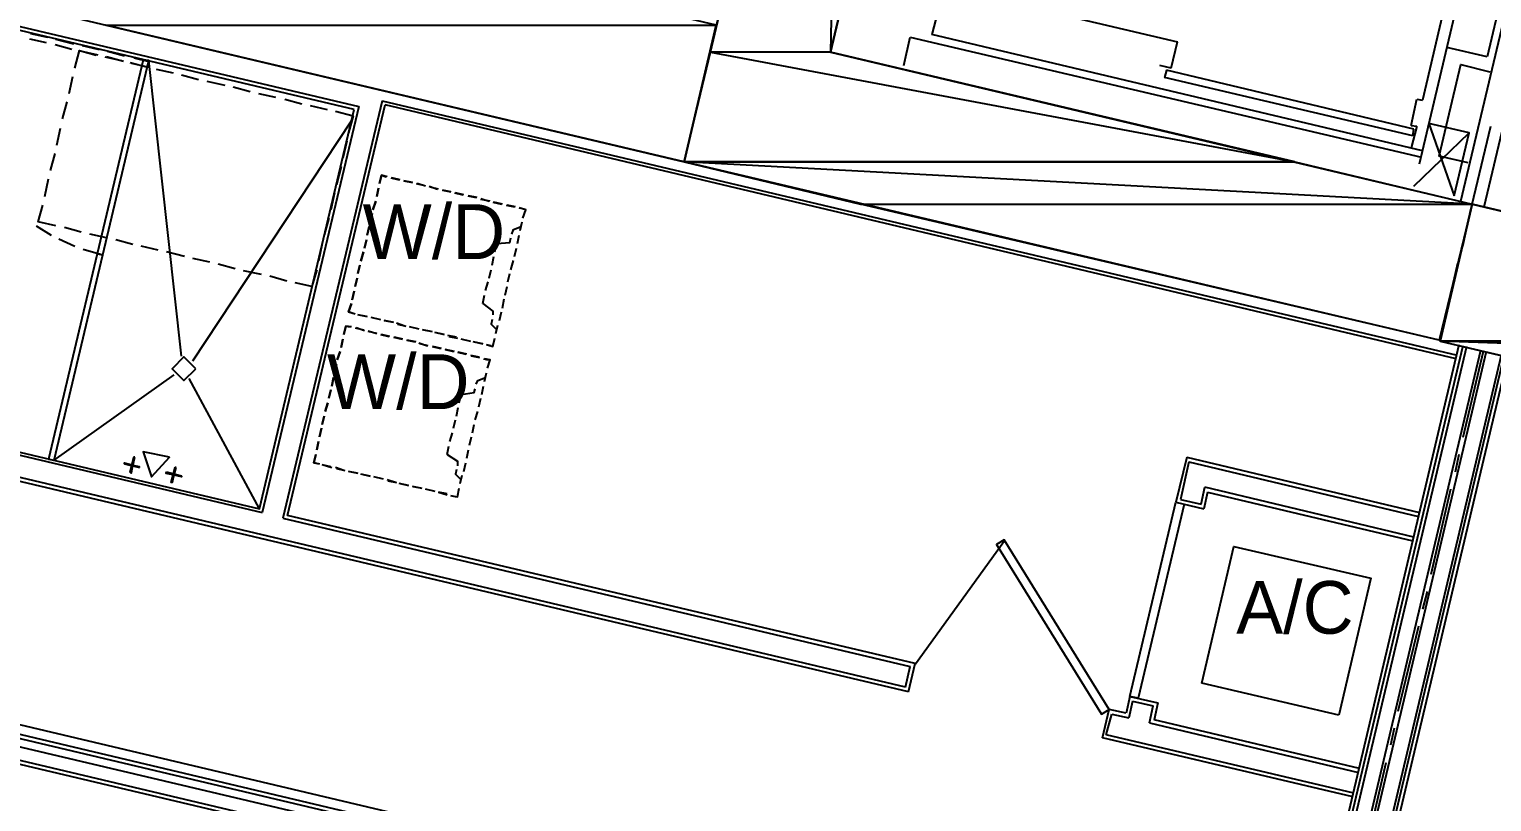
# Model space of a CAD drawing. Header units: feet. Extents: x -84 to 198, y -22 to 181.
# Drawn here: x 46.67 to 67.47, y 44.84 to 55.82 of the extents above; entities that cross this region are included whole.
import ezdxf
from ezdxf.enums import TextEntityAlignment as Align

# ---------------------------------------------------------------- set-up
doc = ezdxf.new("R2010")
doc.units = ezdxf.units.FT
for name, color, linetype in [('A-AREA-COMUN', 252, 'CONTINUOUS'), ('A-AREA-UNIDAD', 30, 'CONTINUOUS'), ('A-LINEA', 7, 'CONTINUOUS'), ('A-LINEA-FINA', 9, 'CONTINUOUS'), ('A-MURO-CONCRETO', 8, 'CONTINUOUS'), ('A-TEXTO-PDF', 3, 'CONTINUOUS')]:
    doc.layers.add(name, color=color, linetype=linetype)

msp = doc.modelspace()

# ---------------------------------------------------------------- linework, layer by layer
at = {"layer": 'A-AREA-COMUN'}
msp.add_lwpolyline([(34.432, 48.8), (54.048, 44.16), (54.112, 43.0044), (52.448, 35.9644), (52.512, 34.2756), (52.768, 33.5289), (53.408, 32.6756), (54.24, 32.1956), (54.912, 34.72), (55.2, 35.2), (56.288, 35.2), (62.4, 33.6356), (64.48, 42.4), (65.472, 42.4356), (65.52, 41.44), (59.728, 16.64)], dxfattribs=at)
at = {"layer": 'A-AREA-UNIDAD'}
msp.add_lwpolyline([(58.752, 17.0844), (61.952, 30.56), (61.92, 31.84), (62.368, 33.4044), (59.76, 34.0444), (59.008, 34.0444), (58.88, 34.24), (56.352, 34.8444), (55.392, 34.9156), (55.44, 33.8844), (55.008, 32.1244), (53.84, 32.1244), (52.88, 32.9244), (52.288, 34.1689), (52.288, 36.6756), (53.92, 43.8756), (33.728, 48.64)], dxfattribs=at)
at = {"layer": 'A-LINEA'}
for p, q in [((67.0267, 53.3778), (68.9467, 61.4978)), ((67.36, 53.2978), (69.28, 61.4178)), ((66.44, 53.9111), (68.1333, 61.0978)), ((68.7333, 61.0578), (67.4, 55.4311)), ((67.8133, 60.4578), (66.48, 54.8178)), ((41.3733, 57.0844), (51.36, 54.7244)), ((51.2933, 54.6844), (41.4133, 57.0178)), ((60, 56.3511), (63, 55.6444)), ((46.6933, 55.7644), (46.9333, 55.7111)), ((66.48, 54.0978), (59.5067, 55.7511)), ((46.92, 55.6311), (46.68, 55.6844)), ((47.28, 55.5378), (47.04, 55.6044)), ((47.0533, 55.6844), (47.3067, 55.6178)), ((47.4267, 55.5911), (47.6667, 55.5378)), ((59.1067, 55.3111), (59.2, 55.7111)), ((59.2, 55.7111), (66.4667, 54.0044)), ((62.9067, 55.2711), (63, 55.6444)), ((67.4, 55.4311), (66.8267, 55.5644)), ((47.6533, 55.4578), (47.4, 55.5111)), ((47.7467, 55.4311), (47.9867, 55.3778)), ((48.0133, 55.3644), (47.7733, 55.4311)), ((47.7867, 55.5111), (48.0267, 55.4444)), ((48.1067, 55.3511), (48.36, 55.2844)), ((48.84, 51.1778), (48.3733, 55.3778)), ((62.9067, 55.2711), (62.7467, 55.3111)), ((47.24, 54.9111), (47.2933, 55.1511)), ((48.48, 55.2578), (48.72, 55.2044)), ((48.84, 55.1778), (49.08, 55.1111)), ((62.84, 55.2444), (62.8133, 55.1378)), ((66.3467, 54.3111), (62.8133, 55.1378)), ((66.36, 54.4044), (62.84, 55.2444)), ((49.2, 55.0844), (49.4533, 55.0311)), ((49.5733, 55.0044), (49.8133, 54.9378)), ((49.9333, 54.9111), (50.1733, 54.8578)), ((47.1467, 54.5511), (47.2133, 54.7911)), ((51.36, 54.7244), (49.9867, 48.9511)), ((51.6933, 54.8044), (50.28, 48.8711)), ((50.3067, 54.8311), (50.5467, 54.7644)), ((50.3467, 48.9111), (51.7333, 54.7511)), ((50.6667, 54.7378), (50.9067, 54.6844)), ((51.6933, 54.8044), (66.9733, 51.1911)), ((66.96, 51.1378), (51.7333, 54.7511)), ((66.32, 54.4578), (66.4, 54.8311)), ((66.4, 54.8311), (66.48, 54.8178)), ((49, 51.1111), (51.2533, 54.5244)), ((47.0667, 54.1778), (47.12, 54.4178)), ((66.32, 54.4578), (66.4, 54.4444)), ((66.4, 54.4444), (66.32, 54.1378)), ((66.3467, 54.3111), (66.36, 54.4044)), ((66.9333, 53.4578), (67.1467, 54.3511)), ((67.16, 53.2178), (67.4533, 54.4444)), ((51.1867, 54.2311), (51.1333, 53.9911)), ((46.9733, 53.8178), (47.04, 54.0578)), ((51.1067, 53.8711), (51.04, 53.6178)), ((46.8933, 53.4444), (46.9467, 53.6978)), ((51.68, 53.7511), (51.6533, 53.6311)), ((51.76, 53.7244), (51.68, 53.7511)), ((51.8133, 53.7111), (51.9333, 53.6844)), ((51.9467, 53.6844), (51.8267, 53.7111)), ((52.12, 53.6444), (52, 53.6711)), ((52, 53.6711), (52.12, 53.6444)), ((51.0133, 53.4978), (50.96, 53.2578)), ((51.64, 53.5644), (51.6133, 53.4444)), ((51.6133, 53.4444), (51.64, 53.5644)), ((52.1733, 53.6311), (52.2933, 53.6044)), ((52.3067, 53.5911), (52.1867, 53.6311)), ((52.36, 53.5911), (52.48, 53.5511)), ((52.4933, 53.5511), (52.3733, 53.5778)), ((52.6667, 53.5111), (52.5467, 53.5378)), ((52.5467, 53.5378), (52.6667, 53.5111)), ((52.72, 53.4978), (52.84, 53.4711)), ((52.8533, 53.4711), (52.7333, 53.4978)), ((52.9067, 53.4578), (53.0267, 53.4311)), ((53.04, 53.4311), (52.92, 53.4578)), ((51.6, 53.3778), (51.56, 53.2578)), ((51.56, 53.2578), (51.6, 53.3778)), ((53.0933, 53.4178), (53.2133, 53.3778)), ((53.2267, 53.3778), (53.0933, 53.4044)), ((53.2667, 53.3644), (53.3867, 53.3378)), ((53.4, 53.3378), (53.28, 53.3644)), ((53.4533, 53.3244), (53.5733, 53.2978)), ((53.5867, 53.2978), (53.4667, 53.3244)), ((53.64, 53.2844), (53.7067, 53.2711)), ((53.6933, 53.1378), (53.7333, 53.2578)), ((59.1333, 46.4711), (31.24, 53.0711)), ((46.7733, 53.0311), (46.9867, 52.8978)), ((50.9333, 53.1378), (50.8667, 52.8978)), ((51.5467, 53.2044), (51.52, 53.0711)), ((51.52, 53.0711), (51.5467, 53.2044)), ((53.6533, 52.9644), (53.68, 53.0844)), ((53.6533, 52.9644), (53.68, 53.0844)), ((59.1733, 46.4044), (31.28, 53.0044)), ((47.0933, 52.8444), (47.32, 52.7378)), ((47.4133, 52.9378), (47.1733, 53.0044)), ((47.7733, 52.8578), (47.5333, 52.9111)), ((48.1467, 52.7644), (47.9067, 52.8311)), ((51.4667, 52.8311), (51.44, 52.7111)), ((51.44, 52.7111), (51.4667, 52.8311)), ((51.5067, 53.0178), (51.48, 52.8978)), ((51.48, 52.8978), (51.5067, 53.0178)), ((53.6133, 52.7778), (53.64, 52.8978)), ((53.6133, 52.7778), (53.64, 52.8978)), ((67.0533, 52.7378), (67.1067, 52.9778)), ((47.64, 52.6311), (46.9467, 49.7111)), ((47.44, 52.6978), (47.72, 52.6178)), ((47.6933, 52.6711), (47.6933, 52.6711)), ((48.5067, 52.6844), (48.2667, 52.7378)), ((48.88, 52.5911), (48.6267, 52.6578)), ((50.84, 52.7778), (50.7867, 52.5244)), ((51.4267, 52.6578), (51.3867, 52.5244)), ((51.3867, 52.5244), (51.4267, 52.6578)), ((53.2933, 52.6578), (53.32, 52.7778)), ((53.5733, 52.5911), (53.6, 52.7111)), ((53.5733, 52.5911), (53.6, 52.7111)), ((49.24, 52.5111), (49, 52.5644)), ((49.6, 52.4178), (49.36, 52.4844)), ((50.76, 52.4044), (50.6933, 52.1644)), ((51.3733, 52.4711), (51.3467, 52.3511)), ((51.3467, 52.3511), (51.3733, 52.4711)), ((53.2133, 52.2844), (53.24, 52.4044)), ((53.2533, 52.4711), (53.28, 52.5911)), ((53.52, 52.4044), (53.56, 52.5378)), ((53.52, 52.4044), (53.56, 52.5378)), ((66.7333, 51.3911), (66.9867, 52.4978)), ((49.9733, 52.3378), (49.72, 52.3911)), ((50.3333, 52.2444), (50.0933, 52.3111)), ((50.6933, 52.1644), (50.4533, 52.2178)), ((51.3333, 52.2844), (51.3067, 52.1644)), ((51.3067, 52.1644), (51.3333, 52.2844)), ((53.16, 52.1111), (53.2, 52.2311)), ((53.48, 52.2311), (53.5067, 52.3511)), ((53.48, 52.2311), (53.5067, 52.3511)), ((51.2933, 52.0978), (51.2667, 51.9778)), ((51.2667, 51.9778), (51.2933, 52.0978)), ((53.12, 51.9244), (53.1467, 52.0444)), ((53.4, 51.8578), (53.4267, 51.9911)), ((53.4, 51.8578), (53.4267, 51.9911)), ((53.44, 52.0444), (53.4667, 52.1644)), ((53.44, 52.0444), (53.4667, 52.1644)), ((53.36, 51.6844), (53.3867, 51.8044)), ((53.36, 51.6844), (53.3867, 51.8044)), ((51.1733, 51.6044), (51.1467, 51.4844)), ((51.2533, 51.5911), (51.1733, 51.6044)), ((51.3067, 51.5778), (51.4267, 51.5511)), ((51.44, 51.5378), (51.32, 51.5778)), ((51.4667, 51.7378), (51.3467, 51.7644)), ((51.36, 51.7644), (51.48, 51.7378)), ((51.6533, 51.6978), (51.5333, 51.7244)), ((51.5467, 51.7244), (51.6667, 51.6978)), ((51.72, 51.6844), (51.8533, 51.6578)), ((51.84, 51.6578), (51.72, 51.6844)), ((52.0133, 51.6044), (51.8933, 51.6444)), ((51.9067, 51.6311), (52.0267, 51.6044)), ((52.2, 51.5644), (52.08, 51.5911)), ((52.0933, 51.5911), (52.2133, 51.5644)), ((53.3067, 51.4978), (53.3333, 51.6178)), ((53.3067, 51.4978), (53.3333, 51.6178)), ((51.1333, 51.4178), (51.1067, 51.2978)), ((51.1067, 51.2978), (51.1333, 51.4178)), ((51.4933, 51.5378), (51.6133, 51.4978)), ((51.6133, 51.4978), (51.4933, 51.5244)), ((51.6667, 51.4844), (51.7867, 51.4578)), ((51.8, 51.4578), (51.68, 51.4844)), ((51.8533, 51.4444), (51.9733, 51.4178)), ((51.9867, 51.4178), (51.8667, 51.4444)), ((52.1733, 51.3778), (52.04, 51.4044)), ((52.04, 51.4044), (52.16, 51.3778)), ((52.2133, 51.3644), (52.3333, 51.3244)), ((52.3867, 51.5244), (52.2667, 51.5511)), ((52.28, 51.5511), (52.4, 51.5244)), ((52.5733, 51.4844), (52.44, 51.5111)), ((52.4533, 51.5111), (52.5733, 51.4844)), ((52.7467, 51.4444), (52.6267, 51.4711)), ((52.64, 51.4578), (52.76, 51.4311)), ((52.9333, 51.3911), (52.8133, 51.4178)), ((52.8267, 51.4178), (52.9467, 51.3911)), ((53.12, 51.3511), (52.9867, 51.3778)), ((53, 51.3778), (53.12, 51.3511)), ((53.2667, 51.3111), (53.2933, 51.4311)), ((40.0133, 51.3111), (49.9867, 48.9511)), ((51.0933, 51.2444), (51.0533, 51.1244)), ((51.0533, 51.1244), (51.0933, 51.2444)), ((52.3467, 51.3244), (52.2267, 51.3511)), ((52.4, 51.3111), (52.52, 51.2844)), ((52.5333, 51.2844), (52.4133, 51.3111)), ((52.72, 51.2444), (52.5867, 51.2711)), ((52.5867, 51.2711), (52.7067, 51.2444)), ((52.76, 51.2311), (52.88, 51.2044)), ((52.8933, 51.2044), (52.7733, 51.2311)), ((52.9467, 51.1911), (53.0667, 51.1644)), ((53.08, 51.1511), (52.96, 51.1778)), ((53.24, 51.3244), (53.1733, 51.3378)), ((67, 51.3378), (58.8667, 16.9244)), ((67.0533, 51.3244), (58.92, 16.9244)), ((67.1067, 51.3111), (58.9733, 16.9244)), ((67.3067, 51.2578), (59.1867, 16.9111)), ((67.3867, 51.2444), (59.2667, 16.9111)), ((67.6, 51.1911), (59.48, 16.8978)), ((67.64, 51.1778), (59.5333, 16.8978)), ((67.6933, 51.1644), (59.5867, 16.8978)), ((67.3467, 51.2444), (67.0533, 50.0178)), ((51.04, 51.0578), (51.0133, 50.9378)), ((51.0133, 50.9378), (51.04, 51.0578)), ((53.1333, 51.1378), (53.2, 51.1244)), ((53.1867, 51.0044), (53.2267, 51.1244)), ((47.0267, 49.6978), (48.7333, 50.9111)), ((49.9467, 49.0044), (48.9467, 50.8578)), ((51, 50.8711), (50.9733, 50.7511)), ((50.9733, 50.7511), (51, 50.8711)), ((53.1067, 50.6311), (53.1333, 50.7511)), ((53.1067, 50.6311), (53.1333, 50.7511)), ((53.1467, 50.8178), (53.1733, 50.9378)), ((53.1467, 50.8178), (53.1733, 50.9378)), ((50.96, 50.6978), (50.9333, 50.5778)), ((50.9333, 50.5778), (50.96, 50.6978)), ((52.7867, 50.5111), (52.8133, 50.6311)), ((53.0667, 50.4578), (53.0933, 50.5778)), ((53.0667, 50.4578), (53.0933, 50.5778)), ((50.8667, 50.3244), (50.84, 50.2044)), ((50.84, 50.2044), (50.8667, 50.3244)), ((50.92, 50.5111), (50.88, 50.3911)), ((50.88, 50.3911), (50.92, 50.5111)), ((52.7467, 50.3244), (52.7733, 50.4444)), ((53.0133, 50.2711), (53.0533, 50.3911)), ((53.0133, 50.2711), (53.0533, 50.3911)), ((50.8267, 50.1511), (50.8, 50.0311)), ((50.8, 50.0311), (50.8267, 50.1511)), ((52.7067, 50.1511), (52.7333, 50.2711)), ((52.9733, 50.0844), (53, 50.2044)), ((52.9733, 50.0844), (53, 50.2044)), ((50.7867, 49.9644), (50.76, 49.8444)), ((50.76, 49.8444), (50.7867, 49.9644)), ((52.6533, 49.9644), (52.6933, 50.0844)), ((52.9333, 49.9111), (52.96, 50.0311)), ((52.9333, 49.9111), (52.96, 50.0311)), ((47, 49.7511), (47, 49.7511)), ((52.6133, 49.7778), (52.64, 49.8978)), ((52.8933, 49.7244), (52.92, 49.8444)), ((52.8933, 49.7244), (52.92, 49.8444)), ((63.1333, 49.7378), (62.9733, 49.0978)), ((63.1333, 49.7378), (66.44, 48.9511)), ((67, 49.7778), (66.9467, 49.5244)), ((50.96, 49.6044), (50.84, 49.6311)), ((50.8533, 49.6311), (50.9733, 49.5911)), ((51.1467, 49.5511), (51.0267, 49.5911)), ((51.04, 49.5778), (51.16, 49.5511)), ((51.3333, 49.5111), (51.2133, 49.5378)), ((51.2267, 49.5378), (51.3467, 49.5111)), ((51.52, 49.4711), (51.3867, 49.4978)), ((51.4, 49.4978), (51.52, 49.4711)), ((52.8533, 49.5378), (52.88, 49.6578)), ((52.8533, 49.5378), (52.88, 49.6578)), ((63.16, 49.6711), (63.04, 49.1378)), ((63.16, 49.6711), (66.4267, 48.8978)), ((51.6933, 49.4311), (51.5733, 49.4578)), ((51.5867, 49.4578), (51.7067, 49.4311)), ((51.88, 49.3778), (51.76, 49.4178)), ((51.7733, 49.4044), (51.8933, 49.3778)), ((52.0667, 49.3378), (51.9333, 49.3644)), ((51.9467, 49.3644), (52.0667, 49.3378)), ((52.24, 49.2978), (52.12, 49.3244)), ((52.1333, 49.3244), (52.2533, 49.2978)), ((52.4267, 49.2578), (52.3067, 49.2844)), ((52.32, 49.2844), (52.44, 49.2578)), ((52.76, 49.1778), (52.7867, 49.2978)), ((52.8, 49.3644), (52.8267, 49.4844)), ((52.8, 49.3644), (52.8267, 49.4844)), ((63.3333, 49.0711), (63.3867, 49.3111)), ((66.36, 48.6044), (63.3867, 49.3111)), ((66.88, 49.2844), (66.6, 48.0711)), ((52.4933, 49.2444), (52.6133, 49.2044)), ((52.6133, 49.2178), (52.4933, 49.2444)), ((52.7333, 49.1778), (52.6667, 49.1911)), ((62.9733, 49.0978), (63.3733, 49.0044)), ((63.04, 49.1378), (63.3333, 49.0711)), ((63.4267, 49.2444), (63.3733, 49.0044)), ((63.4267, 49.2444), (66.3467, 48.5511)), ((50.28, 48.8711), (59.2, 46.7644)), ((59.2667, 46.8044), (50.3467, 48.9111)), ((54.2267, 43.9778), (33.5867, 48.8578)), ((33.6267, 48.7911), (54.16, 43.9378)), ((60.5449, 48.5553), (59.2761, 46.7967)), ((66.5467, 47.8311), (66.48, 47.5778)), ((53.8, 43.7111), (37.9067, 47.4711)), ((53.7333, 43.6711), (37.9467, 47.4044)), ((66.4267, 47.3378), (66.1333, 46.1244)), ((59.1733, 46.4044), (59.2667, 46.8044)), ((59.1333, 46.4711), (59.2, 46.7644)), ((65.2933, 46.0711), (63.3467, 46.5244)), ((62.32, 46.3378), (62.2667, 46.0978)), ((62.36, 46.2711), (62.3067, 46.0311)), ((62.32, 46.3378), (62.72, 46.2444)), ((62.36, 46.2711), (62.6533, 46.2044)), ((62.6, 45.9644), (62.6533, 46.2044)), ((62.72, 46.2444), (62.6667, 46.0044)), ((61.9333, 45.7511), (62.0267, 46.1511)), ((61.9867, 45.7911), (62.0667, 46.0844)), ((62.2667, 46.0978), (62.0267, 46.1511)), ((62.0667, 46.0844), (62.3067, 46.0311)), ((62.6, 45.9644), (65.5733, 45.2578)), ((65.5867, 45.3111), (62.6667, 46.0044)), ((65.4933, 44.9111), (61.9333, 45.7511)), ((65.5067, 44.9644), (61.9867, 45.7911)), ((66.08, 45.8844), (66.0267, 45.6444)), ((65.96, 45.3911), (65.68, 44.1778))]:
    msp.add_line(p, q, dxfattribs=at)
for points in [[(67.1867, 53.3378), (66.72, 51.4044), (55.9867, 53.9378), (58.8267, 65.9378), (69.5733, 63.4044), (69.1067, 61.4578), (59.9867, 63.6178), (58.0667, 55.4978), (67.1867, 53.3378)], [(29.96, 60.0978), (55.9867, 53.9378), (56.44, 55.8844), (30.4267, 62.0444), (29.96, 60.0978)], [(59.6933, 56.0311), (59.5867, 56.0578), (59.5067, 55.7511)], [(47.32, 55.2711), (47.3867, 55.5244), (47.6267, 55.4578)], [(48.2933, 55.3911), (47.64, 52.6311), (47.72, 52.6178), (48.3733, 55.3778), (48.2933, 55.3911)], [(48.16, 55.4178), (48.3733, 55.3644), (48.36, 55.2844), (48.1333, 55.3378)], [(48.32, 55.3378), (48.32, 55.3378), (48.32, 55.3378)], [(67.1333, 53.9244), (66.72, 54.0178), (67.0267, 55.3244), (67.44, 55.2178)], [(40.08, 51.3378), (49.9467, 49.0044), (51.2933, 54.6844)], [(51.0267, 54.6578), (51.28, 54.5911), (51.2133, 54.3511)], [(66.36, 53.5911), (67.1467, 54.3511), (66.5733, 54.4844), (66.9333, 53.4578)], [(51.6533, 53.6311), (51.68, 53.7511), (51.7467, 53.7244)], [(47.0533, 53.0311), (46.8, 53.0844), (46.8667, 53.3244)], [(53.6933, 53.1378), (53.7333, 53.2578), (53.64, 53.2844)], [(76.9733, 51.0311), (67.1867, 53.3378), (66.7333, 51.3911), (76.5067, 49.0844), (76.9733, 51.0311)], [(53.32, 52.7778), (53.5067, 52.7911), (53.52, 52.8578)], [(53.5333, 52.9111), (53.56, 52.9778), (53.6667, 53.0178)], [(47.64, 52.6311), (46.9467, 49.7111), (47.0267, 49.6978), (47.72, 52.6178), (47.64, 52.6311)], [(47.6667, 52.5778), (47.6667, 52.5778), (47.6667, 52.5778)], [(51.2533, 51.9244), (51.2133, 51.8044), (51.3067, 51.7778)], [(51.2933, 51.7778), (51.2133, 51.8044), (51.2533, 51.9244)], [(53.12, 51.9244), (53.2667, 51.8178), (53.2667, 51.7644)], [(51.1467, 51.4844), (51.1733, 51.6044), (51.24, 51.5911)], [(53.2533, 51.6978), (53.24, 51.6311), (53.32, 51.5511)], [(53.1867, 51.3378), (53.2667, 51.3111), (53.2933, 51.4311)], [(49.04, 50.9978), (48.8733, 51.1644), (48.7067, 50.9978), (48.8733, 50.8311), (49.04, 50.9978)], [(53.1867, 51.0044), (53.2267, 51.1244), (53.1467, 51.1378)], [(53.0267, 50.7778), (53.0533, 50.8311), (53.16, 50.8711)], [(52.8133, 50.6311), (53, 50.6578), (53.0133, 50.7111)], [(50.7467, 49.7778), (50.72, 49.6578), (50.8, 49.6444)], [(50.7867, 49.6444), (50.72, 49.6578), (50.7467, 49.7778)], [(52.6133, 49.7778), (52.76, 49.6844), (52.76, 49.6178)], [(52.7467, 49.5644), (52.7333, 49.4978), (52.8133, 49.4178)], [(52.68, 49.1911), (52.76, 49.1778), (52.7867, 49.2978)], [(63.0933, 49.0711), (62.44, 46.3111), (62.32, 46.3378), (62.9733, 49.0978), (63.0933, 49.0711)], [(62.0267, 46.1511), (60.5333, 48.5644), (60.4267, 48.4978), (61.92, 46.0844), (62.0267, 46.1511)], [(63.3467, 46.5244), (63.8, 48.4711), (65.7467, 48.0178), (65.2933, 46.0711)]]:
    msp.add_lwpolyline(points, dxfattribs=at)
at = {"layer": 'A-LINEA-FINA'}
for points in [[(48.16, 49.7378), (48.12, 49.5111), (48.1067, 49.5244), (48.16, 49.7378), (48.16, 49.7378)], [(48.1733, 49.7378), (48.16, 49.7378), (48.12, 49.5111), (48.1733, 49.7378)], [(48.6667, 49.7378), (48.2933, 49.8178), (48.4133, 49.4578), (48.6667, 49.7378), (48.6667, 49.7378)], [(48.24, 49.6044), (48.0267, 49.6444), (48.0267, 49.6578), (48.24, 49.6044), (48.24, 49.6044)], [(48.24, 49.5911), (48.24, 49.6044), (48.0267, 49.6444), (48.24, 49.5911)], [(48.6267, 49.5244), (48.6133, 49.5111), (48.84, 49.4711), (48.6267, 49.5244)], [(48.6133, 49.5111), (48.84, 49.4711), (48.84, 49.4578), (48.6133, 49.5111), (48.6133, 49.5111)], [(48.7467, 49.5911), (48.7067, 49.3778), (48.6933, 49.3778), (48.7467, 49.5911), (48.7467, 49.5911)], [(48.76, 49.5911), (48.7467, 49.5911), (48.7067, 49.3778), (48.76, 49.5911)]]:
    msp.add_lwpolyline(points, dxfattribs=at)
at = {"layer": 'A-MURO-CONCRETO'}
for points in [[(58.2267, 63.4044), (58.0667, 55.4978), (56.36, 55.4978), (58.2267, 63.4044), (58.2267, 63.4044)], [(59.9333, 63.4044), (58.2267, 63.4044), (58.0667, 55.4978), (59.9333, 63.4044)], [(47.76, 55.8844), (56.44, 55.8844), (55.9867, 53.9378), (47.76, 55.8844), (47.76, 55.8844)], [(56.36, 55.4978), (64.6667, 53.9378), (55.9867, 53.9378), (56.36, 55.4978), (56.36, 55.4978)], [(58.0667, 55.4978), (56.36, 55.4978), (64.6667, 53.9378), (58.0667, 55.4978)], [(55.9867, 53.9378), (58.4933, 53.3378), (67.1867, 53.3378), (55.9867, 53.9378)], [(55.9867, 53.9378), (64.6667, 53.9378), (67.1867, 53.3378), (55.9867, 53.9378), (55.9867, 53.9378)], [(58.4933, 53.3378), (67.1867, 53.3378), (66.72, 51.4044), (58.4933, 53.3378), (58.4933, 53.3378)], [(67.1867, 53.3378), (75.4133, 51.3911), (66.7333, 51.3911), (67.1867, 53.3378), (67.1867, 53.3378)], [(66.7333, 51.3911), (68.28, 51.0311), (76.9733, 51.0311), (66.7333, 51.3911)], [(66.7333, 51.3911), (75.4133, 51.3911), (76.9733, 51.0311), (66.7333, 51.3911), (66.7333, 51.3911)]]:
    msp.add_lwpolyline(points, dxfattribs=at)

# ---------------------------------------------------------------- texts
at = {"layer": 'A-TEXTO-PDF'}
for s, height, p in [('W/D', 0.78, (52.4262, 52.5569)), ('W/D', 0.78, (51.9195, 50.4235)), ('A/C', 0.748, (64.6673, 47.2299))]:
    msp.add_text(s, height=height, dxfattribs=at).set_placement(p, align=Align.CENTER)

doc.saveas('drawing.dxf')
